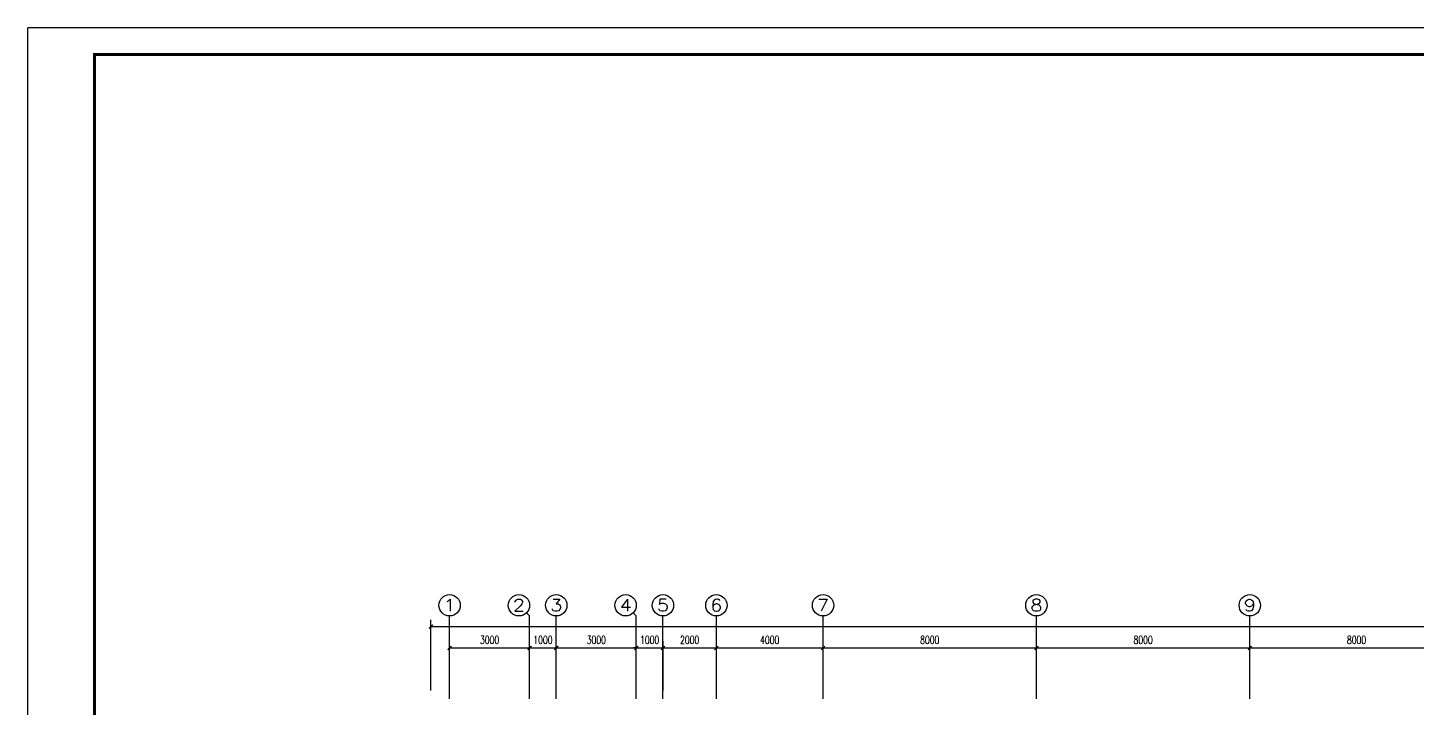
# Model space of a CAD drawing. Extents: x 190999 to 834799, y -200814 to 215286.
# Drawn here: x 309899 to 361987, y -37801 to -12314 of the extents above; entities that cross this region are included whole.
import ezdxf
from ezdxf.enums import TextEntityAlignment as Align

# ---------------------------------------------------------------- set-up
doc = ezdxf.new("R2010")
doc.units = 0
doc.header["$LTSCALE"] = 1000
doc.header["$MEASUREMENT"] = 0
for name, color, linetype in [('AXIS', 3, 'Continuous'), ('AXIS_TEXT', 7, 'Continuous'), ('图框', 189, 'Continuous')]:
    doc.layers.add(name, color=color, linetype=linetype)
doc.styles.add('_TCH_AXIS', font='COMPLEX', dxfattribs={"bigfont": 'GBCBIG'})
doc.styles.add('COMPLEX', font='COMPLEX')
doc.styles.add('DIM_FONT', font='SIMPLEX', dxfattribs={"width": 0.7, "bigfont": 'GBCBIG'})
doc.dimstyles.new('DIMN', dxfattribs={"dimtxt": 300, "dimasz": 100, "dimexe": 250, "dimexo": 300, "dimgap": 150, "dimtad": 1, "dimdec": 0, "dimzin": 0, "dimdsep": 46, "dimtxsty": 'DIM_FONT', "dimblk": 'ARCHTICK', "dimcen": 0.09, "dimclrt": 7, "dimazin": 2, "dimtfac": 1, "dimtdec": 0, "dimtix": 1, "dimtmove": 2, "dimatfit": 3, "dimfxl": 0, "dimtolj": 1, "dimtzin": 0, "dimarcsym": 0})

# ---------------------------------------------------------------- blocks, each defined once
blk = doc.blocks.new('TJAD_TK_A0')
at = {"layer": '图框'}
for p in [(2162, 399.3), (973, -441.7)]:
    blk.add_line(p, (973, 399.3), dxfattribs=at)
at = {"layer": '图框', "const_width": 1.2}
blk.add_lwpolyline([(2152, -431.7), (2152, 389.3), (998, 389.3), (998, -431.7)], close=True, dxfattribs=at)
blk = doc.blocks.new('_ArchTick')
at = {"const_width": 0.5}
blk.add_lwpolyline([(-0.7, -0.7), (0.7, 0.7)], dxfattribs=at)
blk = doc.blocks.new('*D1354')
at = {"layer": 'AXIS', "color": 0, "lineweight": -2}
for p, q in [((325712, -37144), (325712, -35294)), ((328711, -37144), (328711, -35294)), ((325712, -35544), (328711, -35544))]:
    blk.add_line(p, q, dxfattribs=at)
at = {"layer": 'Defpoints', "color": 0}
for p in [(328711, -35544), (325712, -37444), (328711, -37444)]:
    blk.add_point(p, dxfattribs=at)
at = {"layer": 'AXIS', "color": 0, "lineweight": -2, "xscale": 100, "yscale": 100, "zscale": 100, "rotation": 180}
blk.add_blockref('_ArchTick', (325712, -35544), dxfattribs=at)
at = {"layer": 'AXIS', "color": 0, "lineweight": -2, "xscale": 100, "yscale": 100, "zscale": 100}
blk.add_blockref('_ArchTick', (328711, -35544), dxfattribs=at)
at = {"layer": 'AXIS', "color": 7, "insert": (327211, -35244), "char_height": 300, "attachment_point": 5, "style": 'DIM_FONT'}
blk.add_mtext('\\A1;3000', dxfattribs=at)
blk = doc.blocks.new('*D1355')
at = {"layer": 'AXIS', "color": 0, "lineweight": -2}
for p, q in [((328711, -37144), (328711, -35294)), ((329712, -37144), (329712, -35294)), ((328711, -35544), (329712, -35544))]:
    blk.add_line(p, q, dxfattribs=at)
at = {"layer": 'Defpoints', "color": 0}
for p in [(329712, -35544), (328711, -37444), (329712, -37444)]:
    blk.add_point(p, dxfattribs=at)
at = {"layer": 'AXIS', "color": 0, "lineweight": -2, "xscale": 100, "yscale": 100, "zscale": 100, "rotation": 180}
blk.add_blockref('_ArchTick', (328711, -35544), dxfattribs=at)
at = {"layer": 'AXIS', "color": 0, "lineweight": -2, "xscale": 100, "yscale": 100, "zscale": 100}
blk.add_blockref('_ArchTick', (329712, -35544), dxfattribs=at)
at = {"layer": 'AXIS', "color": 7, "insert": (329211, -35244), "char_height": 300, "attachment_point": 5, "style": 'DIM_FONT'}
blk.add_mtext('\\A1;1000', dxfattribs=at)
blk = doc.blocks.new('*D1356')
at = {"layer": 'AXIS', "color": 0, "lineweight": -2}
for p, q in [((329712, -37144), (329712, -35294)), ((332712, -37144), (332712, -35294)), ((329712, -35544), (332712, -35544))]:
    blk.add_line(p, q, dxfattribs=at)
at = {"layer": 'Defpoints', "color": 0}
for p in [(332712, -35544), (329712, -37444), (332712, -37444)]:
    blk.add_point(p, dxfattribs=at)
at = {"layer": 'AXIS', "color": 0, "lineweight": -2, "xscale": 100, "yscale": 100, "zscale": 100, "rotation": 180}
blk.add_blockref('_ArchTick', (329712, -35544), dxfattribs=at)
at = {"layer": 'AXIS', "color": 0, "lineweight": -2, "xscale": 100, "yscale": 100, "zscale": 100}
blk.add_blockref('_ArchTick', (332712, -35544), dxfattribs=at)
at = {"layer": 'AXIS', "color": 7, "insert": (331212, -35244), "char_height": 300, "attachment_point": 5, "style": 'DIM_FONT'}
blk.add_mtext('\\A1;3000', dxfattribs=at)
blk = doc.blocks.new('*D1357')
at = {"layer": 'AXIS', "color": 0, "lineweight": -2}
for p, q in [((332712, -37144), (332712, -35294)), ((333712, -37144), (333712, -35294)), ((332712, -35544), (332612, -35544)), ((332712, -35544), (333712, -35544)), ((333712, -35544), (333812, -35544))]:
    blk.add_line(p, q, dxfattribs=at)
at = {"layer": 'Defpoints', "color": 0}
for p in [(333712, -35544), (332712, -37444), (333712, -37444)]:
    blk.add_point(p, dxfattribs=at)
at = {"layer": 'AXIS', "color": 0, "lineweight": -2, "xscale": 100, "yscale": 100, "zscale": 100}
blk.add_blockref('_ArchTick', (332712, -35544), dxfattribs=at)
at = {"layer": 'AXIS', "color": 0, "lineweight": -2, "xscale": 100, "yscale": 100, "zscale": 100, "rotation": 180}
blk.add_blockref('_ArchTick', (333712, -35544), dxfattribs=at)
at = {"layer": 'AXIS', "color": 7, "insert": (333212, -35244), "char_height": 300, "attachment_point": 5, "style": 'DIM_FONT'}
blk.add_mtext('\\A1;1000', dxfattribs=at)
blk = doc.blocks.new('*D1358')
at = {"layer": 'AXIS', "color": 0, "lineweight": -2}
for p, q in [((333712, -37144), (333712, -35294)), ((335712, -37144), (335712, -35294)), ((333712, -35544), (335712, -35544))]:
    blk.add_line(p, q, dxfattribs=at)
at = {"layer": 'Defpoints', "color": 0}
for p in [(335712, -35544), (333712, -37444), (335712, -37444)]:
    blk.add_point(p, dxfattribs=at)
at = {"layer": 'AXIS', "color": 0, "lineweight": -2, "xscale": 100, "yscale": 100, "zscale": 100, "rotation": 180}
blk.add_blockref('_ArchTick', (333712, -35544), dxfattribs=at)
at = {"layer": 'AXIS', "color": 0, "lineweight": -2, "xscale": 100, "yscale": 100, "zscale": 100}
blk.add_blockref('_ArchTick', (335712, -35544), dxfattribs=at)
at = {"layer": 'AXIS', "color": 7, "insert": (334712, -35244), "char_height": 300, "attachment_point": 5, "style": 'DIM_FONT'}
blk.add_mtext('\\A1;2000', dxfattribs=at)
blk = doc.blocks.new('*D1359')
at = {"layer": 'AXIS', "color": 0, "lineweight": -2}
for p, q in [((335712, -37144), (335712, -35294)), ((339712, -37144), (339712, -35294)), ((335712, -35544), (339712, -35544))]:
    blk.add_line(p, q, dxfattribs=at)
at = {"layer": 'Defpoints', "color": 0}
for p in [(339712, -35544), (335712, -37444), (339712, -37444)]:
    blk.add_point(p, dxfattribs=at)
at = {"layer": 'AXIS', "color": 0, "lineweight": -2, "xscale": 100, "yscale": 100, "zscale": 100, "rotation": 180}
blk.add_blockref('_ArchTick', (335712, -35544), dxfattribs=at)
at = {"layer": 'AXIS', "color": 0, "lineweight": -2, "xscale": 100, "yscale": 100, "zscale": 100}
blk.add_blockref('_ArchTick', (339712, -35544), dxfattribs=at)
at = {"layer": 'AXIS', "color": 7, "insert": (337712, -35244), "char_height": 300, "attachment_point": 5, "style": 'DIM_FONT'}
blk.add_mtext('\\A1;4000', dxfattribs=at)
blk = doc.blocks.new('*D1360')
at = {"layer": 'AXIS', "color": 0, "lineweight": -2}
for p, q in [((339712, -37144), (339712, -35294)), ((347712, -37144), (347712, -35294)), ((339712, -35544), (347712, -35544))]:
    blk.add_line(p, q, dxfattribs=at)
at = {"layer": 'Defpoints', "color": 0}
for p in [(347712, -35544), (339712, -37444), (347712, -37444)]:
    blk.add_point(p, dxfattribs=at)
at = {"layer": 'AXIS', "color": 0, "lineweight": -2, "xscale": 100, "yscale": 100, "zscale": 100, "rotation": 180}
blk.add_blockref('_ArchTick', (339712, -35544), dxfattribs=at)
at = {"layer": 'AXIS', "color": 0, "lineweight": -2, "xscale": 100, "yscale": 100, "zscale": 100}
blk.add_blockref('_ArchTick', (347712, -35544), dxfattribs=at)
at = {"layer": 'AXIS', "color": 7, "insert": (343712, -35244), "char_height": 300, "attachment_point": 5, "style": 'DIM_FONT'}
blk.add_mtext('\\A1;8000', dxfattribs=at)
blk = doc.blocks.new('*D1361')
at = {"layer": 'AXIS', "color": 0, "lineweight": -2}
for p, q in [((347712, -37144), (347712, -35294)), ((355712, -37144), (355712, -35294)), ((347712, -35544), (355712, -35544))]:
    blk.add_line(p, q, dxfattribs=at)
at = {"layer": 'Defpoints', "color": 0}
for p in [(355712, -35544), (347712, -37444), (355712, -37444)]:
    blk.add_point(p, dxfattribs=at)
at = {"layer": 'AXIS', "color": 0, "lineweight": -2, "xscale": 100, "yscale": 100, "zscale": 100, "rotation": 180}
blk.add_blockref('_ArchTick', (347712, -35544), dxfattribs=at)
at = {"layer": 'AXIS', "color": 0, "lineweight": -2, "xscale": 100, "yscale": 100, "zscale": 100}
blk.add_blockref('_ArchTick', (355712, -35544), dxfattribs=at)
at = {"layer": 'AXIS', "color": 7, "insert": (351712, -35244), "char_height": 300, "attachment_point": 5, "style": 'DIM_FONT'}
blk.add_mtext('\\A1;8000', dxfattribs=at)
blk = doc.blocks.new('*D1362')
at = {"layer": 'AXIS', "color": 0, "lineweight": -2}
for p, q in [((355712, -37144), (355712, -35294)), ((363712, -37144), (363712, -35294)), ((355712, -35544), (363712, -35544))]:
    blk.add_line(p, q, dxfattribs=at)
at = {"layer": 'Defpoints', "color": 0}
for p in [(363712, -35544), (355712, -37444), (363712, -37444)]:
    blk.add_point(p, dxfattribs=at)
at = {"layer": 'AXIS', "color": 0, "lineweight": -2, "xscale": 100, "yscale": 100, "zscale": 100, "rotation": 180}
blk.add_blockref('_ArchTick', (355712, -35544), dxfattribs=at)
at = {"layer": 'AXIS', "color": 0, "lineweight": -2, "xscale": 100, "yscale": 100, "zscale": 100}
blk.add_blockref('_ArchTick', (363712, -35544), dxfattribs=at)
at = {"layer": 'AXIS', "color": 7, "insert": (359712, -35244), "char_height": 300, "attachment_point": 5, "style": 'DIM_FONT'}
blk.add_mtext('\\A1;8000', dxfattribs=at)
blk = doc.blocks.new('*D1369')
at = {"layer": 'AXIS', "color": 0, "lineweight": -2}
for p, q in [((325012, -37144), (325012, -34494)), ((325012, -34744), (402262, -34744)), ((402262, -37144), (402262, -34494))]:
    blk.add_line(p, q, dxfattribs=at)
at = {"layer": 'Defpoints', "color": 0}
for p in [(402262, -34744), (325012, -37444), (402262, -37444)]:
    blk.add_point(p, dxfattribs=at)
at = {"layer": 'AXIS', "color": 0, "lineweight": -2, "xscale": 100, "yscale": 100, "zscale": 100, "rotation": 180}
blk.add_blockref('_ArchTick', (325012, -34744), dxfattribs=at)
at = {"layer": 'AXIS', "color": 0, "lineweight": -2, "xscale": 100, "yscale": 100, "zscale": 100}
blk.add_blockref('_ArchTick', (402262, -34744), dxfattribs=at)
at = {"layer": 'AXIS', "color": 7, "insert": (363637, -34444), "char_height": 300, "attachment_point": 5, "style": 'DIM_FONT'}
blk.add_mtext('\\A1;77250', dxfattribs=at)
blk = doc.blocks.new('_AXISO')
blk.add_circle((0, 0), 0.5)
at = {"layer": 'AXIS_TEXT', "style": 'COMPLEX', "width": 1.041667}
blk.add_attdef('A', text='', height=0.56, dxfattribs=at).set_placement((-0.25, -0.28), (0.25, -0.28), align=Align.FIT)

msp = doc.modelspace()

# ---------------------------------------------------------------- linework, layer by layer
at = {"layer": 'AXIS'}
for p, q in [((325711.6, -37444.4), (325711.6, -34344.4)), ((328594, -34227.2), (328711.2, -34344.4)), ((328711.2, -37444.4), (328711.2, -34344.4)), ((329711.6, -37444.4), (329711.6, -34344.4)), ((332594.9, -34227.2), (332712.1, -34344.4)), ((332712.1, -37444.4), (332712.1, -34344.4)), ((333711.6, -37444.4), (333711.6, -34344.4)), ((335711.6, -37444.4), (335711.6, -34344.4)), ((339711.6, -37444.4), (339711.6, -34344.4)), ((347711.6, -37444.4), (347711.6, -34344.4)), ((355711.6, -37444.4), (355711.6, -34344.4))]:
    msp.add_line(p, q, dxfattribs=at)

# ---------------------------------------------------------------- block references
ref = msp.add_blockref('_AXISO', (325711.6, -33944.4), dxfattribs=dict(at, xscale=800, yscale=800, zscale=800))
ref.add_attrib('A', '1', dxfattribs={"layer": 'AXIS_TEXT', "height": 452.5, "style": '_TCH_AXIS', "width": 2.333333}).set_placement((325485.4, -34170.7), (325937.9, -34170.7), align=Align.FIT)
ref = msp.add_blockref('_AXISO', (328311.2, -33944.4), dxfattribs=dict(at, xscale=800, yscale=800, zscale=800))
ref.add_attrib('A', '2', dxfattribs={"layer": 'AXIS_TEXT', "height": 452.5, "style": '_TCH_AXIS', "width": 1.5}).set_placement((328084.9, -34170.7), (328537.5, -34170.7), align=Align.FIT)
ref = msp.add_blockref('_AXISO', (329711.6, -33944.4), dxfattribs=dict(at, xscale=800, yscale=800, zscale=800))
ref.add_attrib('A', '3', dxfattribs={"layer": 'AXIS_TEXT', "height": 452.5, "style": '_TCH_AXIS', "width": 1.5}).set_placement((329485.3, -34170.7), (329937.9, -34170.7), align=Align.FIT)
ref = msp.add_blockref('_AXISO', (332312.1, -33944.4), dxfattribs=dict(at, xscale=800, yscale=800, zscale=800))
ref.add_attrib('A', '4', dxfattribs={"layer": 'AXIS_TEXT', "height": 452.5, "style": '_TCH_AXIS', "width": 1.3125}).set_placement((332085.8, -34170.7), (332538.3, -34170.7), align=Align.FIT)
ref = msp.add_blockref('_AXISO', (333711.6, -33944.4), dxfattribs=dict(at, xscale=800, yscale=800, zscale=800))
ref.add_attrib('A', '5', dxfattribs={"layer": 'AXIS_TEXT', "height": 452.5, "style": '_TCH_AXIS', "width": 1.5}).set_placement((333485.3, -34170.7), (333937.9, -34170.7), align=Align.FIT)
ref = msp.add_blockref('_AXISO', (335711.6, -33944.4), dxfattribs=dict(at, xscale=800, yscale=800, zscale=800))
ref.add_attrib('A', '6', dxfattribs={"layer": 'AXIS_TEXT', "height": 452.5, "style": '_TCH_AXIS', "width": 1.5}).set_placement((335485.4, -34170.7), (335937.9, -34170.7), align=Align.FIT)
ref = msp.add_blockref('_AXISO', (339711.6, -33944.4), dxfattribs=dict(at, xscale=800, yscale=800, zscale=800))
ref.add_attrib('A', '7', dxfattribs={"layer": 'AXIS_TEXT', "height": 452.5, "style": '_TCH_AXIS', "width": 1.5}).set_placement((339485.4, -34170.7), (339937.9, -34170.7), align=Align.FIT)
ref = msp.add_blockref('_AXISO', (347711.6, -33944.4), dxfattribs=dict(at, xscale=800, yscale=800, zscale=800))
ref.add_attrib('A', '8', dxfattribs={"layer": 'AXIS_TEXT', "height": 452.5, "style": '_TCH_AXIS', "width": 1.5}).set_placement((347485.4, -34170.7), (347937.9, -34170.7), align=Align.FIT)
ref = msp.add_blockref('_AXISO', (355711.6, -33944.4), dxfattribs=dict(at, xscale=800, yscale=800, zscale=800))
ref.add_attrib('A', '9', dxfattribs={"layer": 'AXIS_TEXT', "height": 452.5, "style": '_TCH_AXIS', "width": 1.5}).set_placement((355485.4, -34170.7), (355937.9, -34170.7), align=Align.FIT)
at = {"layer": '图框', "xscale": 100, "yscale": 100, "zscale": 100}
msp.add_blockref('TJAD_TK_A0', (212598.6, -52243.2), dxfattribs=at)

# ---------------------------------------------------------------- dimensions: what is measured, and where the dimension line sits
at = {"layer": 'AXIS'}
for p1, p2, distance, picture, middle in [((325011.8, -37444.4), (402261.6, -37444.4), 2700, '*D1369', (363636.7, -34444.4)), ((325711.6, -37444.4), (328711.2, -37444.4), 1900, '*D1354', (327211.4, -35244.4)), ((328711.2, -37444.4), (329711.6, -37444.4), 1900, '*D1355', (329211.4, -35244.4)), ((329711.6241, -37444.4065), (332712.0708, -37444.4065), 1900, '*D1356', (331211.8474, -35244.4065)), ((332712.0708, -37444.4065), (333711.6241, -37444.4065), 1900, '*D1357', (333211.8474, -35244.4065)), ((333711.6, -37444.4), (335711.6, -37444.4), 1900, '*D1358', (334711.6, -35244.4)), ((335711.6, -37444.4), (339711.6, -37444.4), 1900, '*D1359', (337711.6, -35244.4)), ((339711.6, -37444.4), (347711.6, -37444.4), 1900, '*D1360', (343711.6, -35244.4)), ((347711.6, -37444.4), (355711.6, -37444.4), 1900, '*D1361', (351711.6, -35244.4)), ((355711.6, -37444.4), (363711.6, -37444.4), 1900, '*D1362', (359711.6, -35244.4))]:
    dim = msp.add_aligned_dim(p1=p1, p2=p2, distance=distance, dimstyle='DIMN', dxfattribs=at)
    dim.commit()
    dim.dimension.update_dxf_attribs({"geometry": picture, "text_midpoint": middle})

doc.saveas('drawing.dxf')
